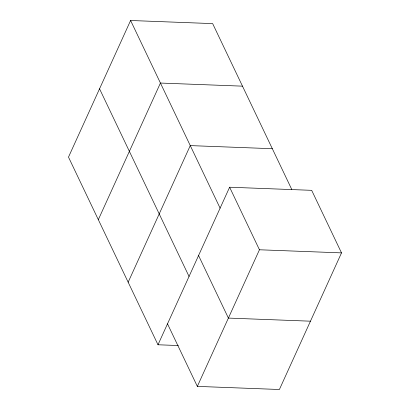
<?xml version="1.0" encoding="UTF-8"?>
<svg xmlns="http://www.w3.org/2000/svg" width="410" height="410" viewBox="0 0 410 410"><rect width="100%" height="100%" fill="white"/><g stroke="black" fill="none" stroke-linecap="round" stroke-linejoin="round"><path stroke-width="0.61" d="M291.761 189.451L212.657 23.611L130.6 20.5L68.49 157.117L157.993 344.769L178.35 345.538M98.323 219.668L160.433 83.051L242.494 86.156M128.161 282.218L190.266 145.601L272.327 148.707M157.993 344.769L229.615 187.221L311.677 190.332L341.51 252.883L279.4 389.5L197.343 386.389L167.505 323.844M197.343 386.389L259.448 249.772L229.615 187.221M259.448 249.772L341.51 252.883M310.457 321.189L228.396 318.083L198.563 255.532M130.6 20.5L220.103 208.147M99.543 88.811L189.046 276.458"/></g></svg>
